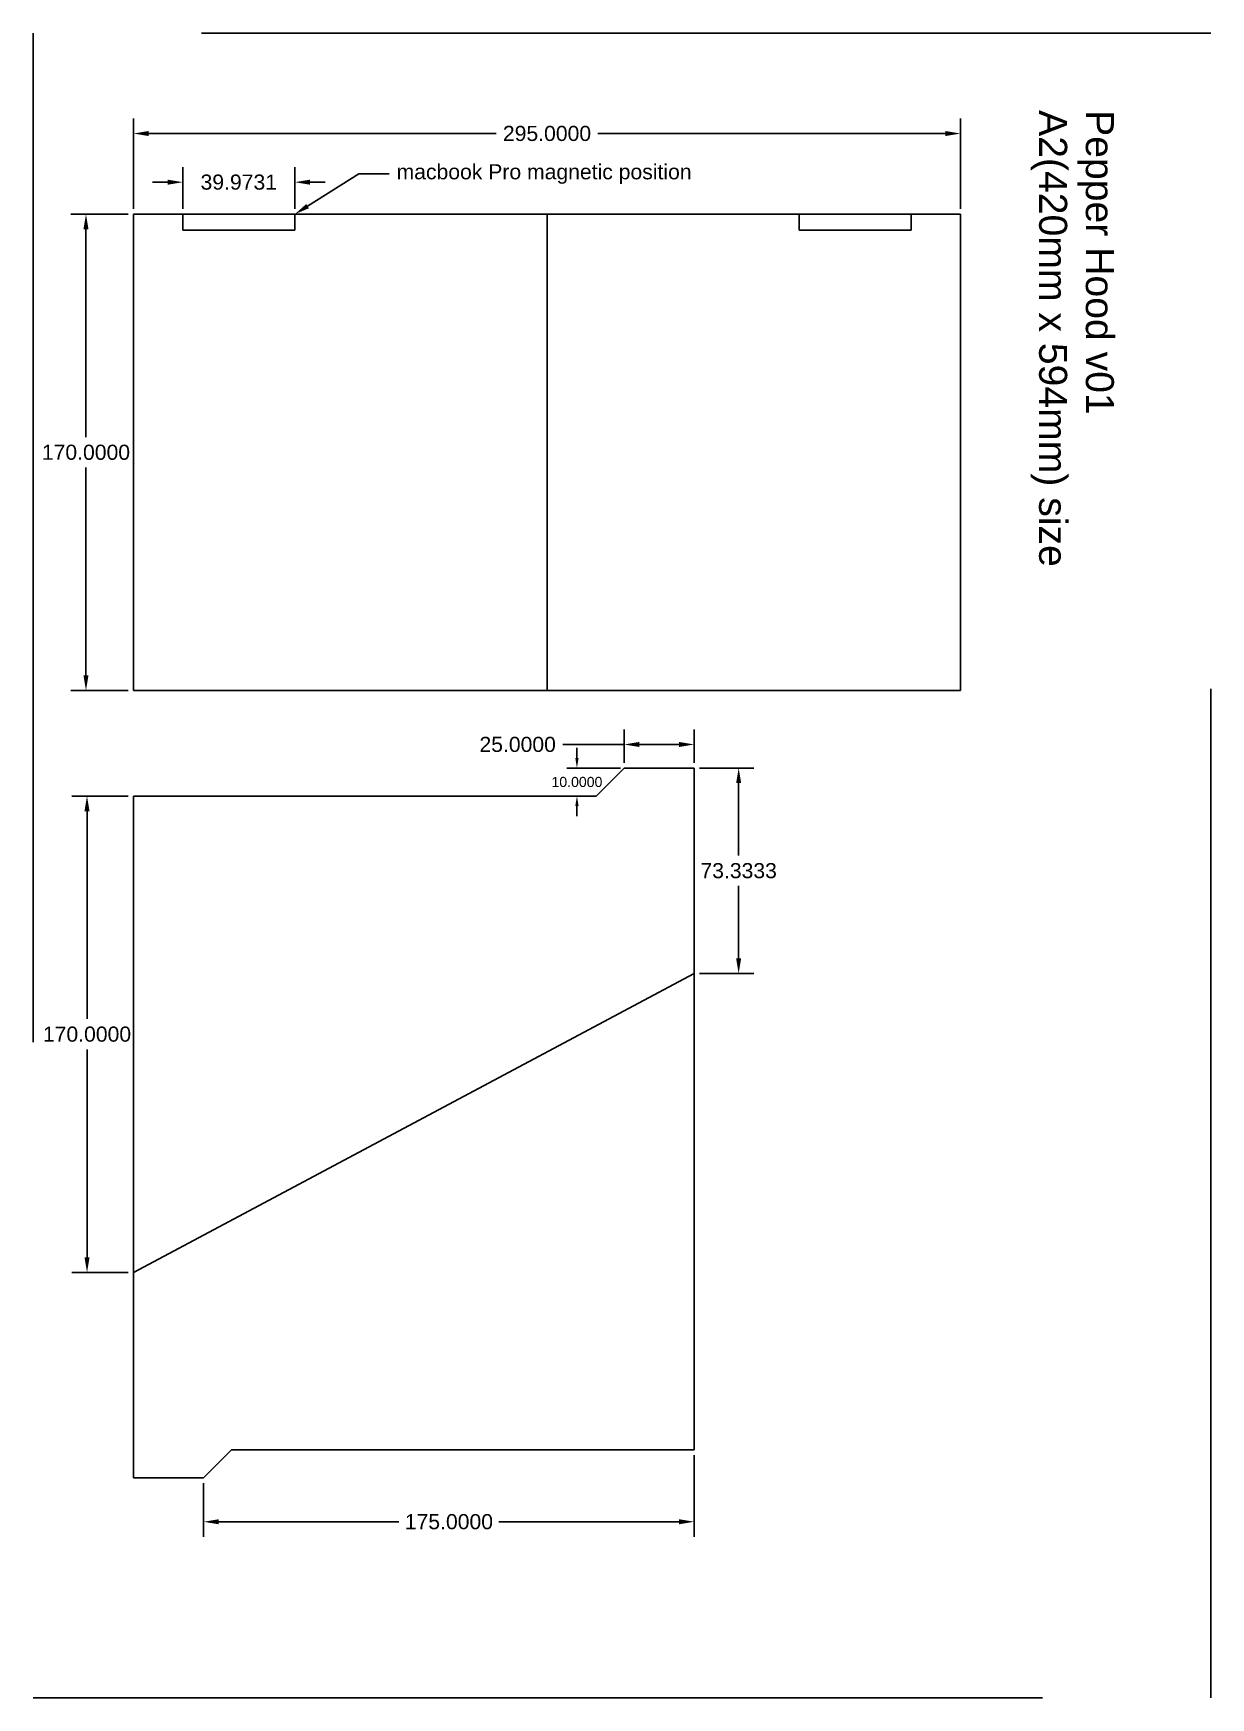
# Model space of a CAD drawing. Header units: inches. Extents: x 151 to 571, y 0 to 594.
import ezdxf
from ezdxf import colors
from ezdxf.entities.mleader import LeaderData, LeaderLine
from ezdxf.math import Vec2, Vec3

# ---------------------------------------------------------------- set-up
doc = ezdxf.new("R2010")
doc.units = ezdxf.units.IN
doc.header["$MEASUREMENT"] = 0
doc.linetypes.add('ACAD_ISO03W100', pattern=[30, 12, -18])
doc.styles.get("Standard").update_dxf_attribs({"font": 'Arial.ttf'})
doc.dimstyles.get("Standard").update_dxf_attribs({"dimtxt": 0.18, "dimasz": 0.18, "dimexe": 0.18, "dimexo": 0.0625, "dimgap": 0.09, "dimtad": 0, "dimtih": 1, "dimtoh": 1, "dimdec": 4, "dimzin": 0, "dimdsep": 46, "dimtxsty": 'Standard', "dimcen": 0.09, "dimadec": 0, "dimazin": 0, "dimtfac": 1, "dimtdec": 4, "dimtofl": 0, "dimtmove": 0, "dimatfit": 3, "dimfxl": 1, "dimtolj": 1, "dimtzin": 0, "dimarcsym": 0})

# ---------------------------------------------------------------- blocks, each defined once
blk = doc.blocks.new('*D19')
at = {"color": 0, "linetype": 'ACAD_ISO03W100', "lineweight": -2, "ltscale": 30, "transparency": 16777216}
for p, q in [((187.17, 531.31), (187.17, 563.63)), ((482.17, 531.31), (482.17, 563.63)), ((192.57, 558.23), (316.5, 558.23)), ((476.77, 558.23), (352.84, 558.23))]:
    blk.add_line(p, q, dxfattribs=at)
at = {"color": 0, "linetype": 'ACAD_ISO03W100', "ltscale": 30, "transparency": 16777216}
for points in [[(192.57, 559.13), (192.57, 557.33), (187.17, 558.23)], [(476.77, 559.13), (476.77, 557.33), (482.17, 558.23)]]:
    blk.add_solid(points, dxfattribs=at)
at = {"layer": 'Defpoints', "color": 0, "linetype": 'ACAD_ISO03W100', "ltscale": 30, "transparency": 16777216}
for p in [(482.17, 558.23), (187.17, 529.44), (482.17, 529.44)]:
    blk.add_point(p, dxfattribs=at)
at = {"color": 0, "linetype": 'ACAD_ISO03W100', "ltscale": 30, "transparency": 16777216, "insert": (334.67, 558.23), "char_height": 5.4, "attachment_point": 5}
blk.add_mtext('\\A1;295.0000', dxfattribs=at)
blk = doc.blocks.new('*D26')
at = {"color": 0, "linetype": 'ACAD_ISO03W100', "lineweight": -2, "ltscale": 30, "transparency": 16777216}
for p, q in [((199.33, 540.86), (193.93, 540.86)), ((204.73, 531.31), (204.73, 546.26)), ((244.7, 531.31), (244.7, 546.26)), ((250.1, 540.86), (255.5, 540.86))]:
    blk.add_line(p, q, dxfattribs=at)
at = {"color": 0, "linetype": 'ACAD_ISO03W100', "ltscale": 30, "transparency": 16777216}
for points in [[(199.33, 541.76), (199.33, 539.96), (204.73, 540.86)], [(250.1, 541.76), (250.1, 539.96), (244.7, 540.86)]]:
    blk.add_solid(points, dxfattribs=at)
at = {"layer": 'Defpoints', "color": 0, "linetype": 'ACAD_ISO03W100', "ltscale": 30, "transparency": 16777216}
for p in [(244.7, 540.86), (204.73, 529.44), (244.7, 529.44)]:
    blk.add_point(p, dxfattribs=at)
at = {"color": 0, "linetype": 'ACAD_ISO03W100', "ltscale": 30, "transparency": 16777216, "insert": (224.71, 540.86), "char_height": 5.4, "attachment_point": 5}
blk.add_mtext('\\A1;39.9731', dxfattribs=at)
blk = doc.blocks.new('*D31')
at = {"color": 0, "linetype": 'ACAD_ISO03W100', "lineweight": -2, "ltscale": 30, "transparency": 16777216}
for p, q in [((185.3, 529.44), (164.8, 529.44)), ((170.2, 524.04), (170.2, 449.87)), ((170.2, 364.84), (170.2, 439)), ((185.3, 359.44), (164.8, 359.44))]:
    blk.add_line(p, q, dxfattribs=at)
at = {"color": 0, "linetype": 'ACAD_ISO03W100', "ltscale": 30, "transparency": 16777216}
for points in [[(169.3, 524.04), (171.1, 524.04), (170.2, 529.44)], [(169.3, 364.84), (171.1, 364.84), (170.2, 359.44)]]:
    blk.add_solid(points, dxfattribs=at)
at = {"layer": 'Defpoints', "color": 0, "linetype": 'ACAD_ISO03W100', "ltscale": 30, "transparency": 16777216}
for p in [(187.17, 529.44), (170.2, 359.44), (187.17, 359.44)]:
    blk.add_point(p, dxfattribs=at)
at = {"color": 0, "linetype": 'ACAD_ISO03W100', "ltscale": 30, "transparency": 16777216, "insert": (170.2, 444.44), "char_height": 5.4, "attachment_point": 5}
blk.add_mtext('\\A1;170.0000', dxfattribs=at)
blk = doc.blocks.new('*D32')
at = {"color": 0, "linetype": 'ACAD_ISO03W100', "lineweight": -2, "ltscale": 30, "transparency": 16777216}
for p, q in [((185.3, 321.79), (165.18, 321.79)), ((170.58, 316.39), (170.58, 242.23)), ((170.58, 157.19), (170.58, 231.36)), ((185.3, 151.79), (165.18, 151.79))]:
    blk.add_line(p, q, dxfattribs=at)
at = {"color": 0, "linetype": 'ACAD_ISO03W100', "ltscale": 30, "transparency": 16777216}
for points in [[(169.68, 316.39), (171.48, 316.39), (170.58, 321.79)], [(169.68, 157.19), (171.48, 157.19), (170.58, 151.79)]]:
    blk.add_solid(points, dxfattribs=at)
at = {"layer": 'Defpoints', "color": 0, "linetype": 'ACAD_ISO03W100', "ltscale": 30, "transparency": 16777216}
for p in [(187.17, 321.79), (170.58, 151.79), (187.17, 151.79)]:
    blk.add_point(p, dxfattribs=at)
at = {"color": 0, "linetype": 'ACAD_ISO03W100', "ltscale": 30, "transparency": 16777216, "insert": (170.58, 236.79), "char_height": 5.4, "attachment_point": 5}
blk.add_mtext('\\A1;170.0000', dxfattribs=at)
blk = doc.blocks.new('*D33')
at = {"color": 0, "linetype": 'ACAD_ISO03W100', "lineweight": -2, "ltscale": 30, "transparency": 16777216}
for p, q in [((345.34, 335.39), (345.34, 338.99)), ((360.92, 331.79), (341.74, 331.79)), ((350.92, 321.79), (341.74, 321.79)), ((345.34, 318.19), (345.34, 314.59))]:
    blk.add_line(p, q, dxfattribs=at)
at = {"color": 0, "linetype": 'ACAD_ISO03W100', "ltscale": 30, "transparency": 16777216}
for points in [[(344.74, 335.39), (345.94, 335.39), (345.34, 331.79)], [(344.74, 318.19), (345.94, 318.19), (345.34, 321.79)]]:
    blk.add_solid(points, dxfattribs=at)
at = {"layer": 'Defpoints', "color": 0, "linetype": 'ACAD_ISO03W100', "ltscale": 30, "transparency": 16777216}
for p in [(362.17, 331.79), (345.34, 321.79), (352.17, 321.79)]:
    blk.add_point(p, dxfattribs=at)
at = {"color": 0, "linetype": 'ACAD_ISO03W100', "ltscale": 30, "transparency": 16777216, "insert": (345.34, 326.79), "char_height": 3.6, "attachment_point": 5}
blk.add_mtext('\\A1;10.0000', dxfattribs=at)
blk = doc.blocks.new('*D34')
at = {"color": 0, "linetype": 'ACAD_ISO03W100', "lineweight": -2, "ltscale": 30, "transparency": 16777216}
for p, q in [((362.17, 333.67), (362.17, 345.59)), ((387.17, 333.67), (387.17, 345.59)), ((362.17, 340.19), (340.27, 340.19)), ((381.77, 340.19), (367.57, 340.19))]:
    blk.add_line(p, q, dxfattribs=at)
at = {"color": 0, "linetype": 'ACAD_ISO03W100', "ltscale": 30, "transparency": 16777216}
for points in [[(367.57, 341.09), (367.57, 339.29), (362.17, 340.19)], [(381.77, 341.09), (381.77, 339.29), (387.17, 340.19)]]:
    blk.add_solid(points, dxfattribs=at)
at = {"layer": 'Defpoints', "color": 0, "linetype": 'ACAD_ISO03W100', "ltscale": 30, "transparency": 16777216}
for p in [(362.17, 340.19), (362.17, 331.79), (387.17, 331.79)]:
    blk.add_point(p, dxfattribs=at)
at = {"color": 0, "linetype": 'ACAD_ISO03W100', "ltscale": 30, "transparency": 16777216, "insert": (324.2, 340.19), "char_height": 5.4, "attachment_point": 5}
blk.add_mtext('\\A1;25.0000', dxfattribs=at)
blk = doc.blocks.new('*D35')
at = {"color": 0, "linetype": 'ACAD_ISO03W100', "lineweight": -2, "ltscale": 30, "transparency": 16777216}
for p, q in [((389.05, 331.79), (408.43, 331.79)), ((403.03, 326.39), (403.03, 300.56)), ((403.03, 263.86), (403.03, 289.69)), ((389.05, 258.46), (408.43, 258.46))]:
    blk.add_line(p, q, dxfattribs=at)
at = {"color": 0, "linetype": 'ACAD_ISO03W100', "ltscale": 30, "transparency": 16777216}
for points in [[(402.13, 326.39), (403.93, 326.39), (403.03, 331.79)], [(402.13, 263.86), (403.93, 263.86), (403.03, 258.46)]]:
    blk.add_solid(points, dxfattribs=at)
at = {"layer": 'Defpoints', "color": 0, "linetype": 'ACAD_ISO03W100', "ltscale": 30, "transparency": 16777216}
for p in [(387.17, 331.79), (387.17, 258.46), (403.03, 258.46)]:
    blk.add_point(p, dxfattribs=at)
at = {"color": 0, "linetype": 'ACAD_ISO03W100', "ltscale": 30, "transparency": 16777216, "insert": (403.03, 295.13), "char_height": 5.4, "attachment_point": 5}
blk.add_mtext('\\A1;73.3333', dxfattribs=at)
blk = doc.blocks.new('*D36')
at = {"color": 0, "linetype": 'ACAD_ISO03W100', "lineweight": -2, "ltscale": 30, "transparency": 16777216}
for p, q in [((387.17, 86.59), (387.17, 57.39)), ((212.17, 76.59), (212.17, 57.39)), ((217.57, 62.79), (281.83, 62.79)), ((381.77, 62.79), (317.51, 62.79))]:
    blk.add_line(p, q, dxfattribs=at)
at = {"color": 0, "linetype": 'ACAD_ISO03W100', "ltscale": 30, "transparency": 16777216}
for points in [[(217.57, 63.69), (217.57, 61.89), (212.17, 62.79)], [(381.77, 63.69), (381.77, 61.89), (387.17, 62.79)]]:
    blk.add_solid(points, dxfattribs=at)
at = {"layer": 'Defpoints', "color": 0, "linetype": 'ACAD_ISO03W100', "ltscale": 30, "transparency": 16777216}
for p in [(387.17, 88.46), (212.17, 78.46), (387.17, 62.79)]:
    blk.add_point(p, dxfattribs=at)
at = {"color": 0, "linetype": 'ACAD_ISO03W100', "ltscale": 30, "transparency": 16777216, "insert": (299.67, 62.79), "char_height": 5.4, "attachment_point": 5}
blk.add_mtext('\\A1;175.0000', dxfattribs=at)

msp = doc.modelspace()

# ---------------------------------------------------------------- linework, layer by layer
at = {"color": 1, "linetype": 'ACAD_ISO03W100', "ltscale": 30, "transparency": 33554574}
msp.add_line((334.67255, 529.43541), (334.67255, 359.43541), dxfattribs=at)
at = {"linetype": 'ACAD_ISO03W100', "ltscale": 30, "transparency": 33554687}
for p, q in [((187.17255, 151.7943), (187.17255, 321.7943)), ((187.17255, 151.7943), (387.17255, 258.46097)), ((387.17255, 258.46097), (387.17255, 88.46097))]:
    msp.add_line(p, q, dxfattribs=at)
at = {"linetype": 'ACAD_ISO03W100', "ltscale": 30, "transparency": 33554574}
msp.add_lwpolyline([(151.41835, 0), (571.41835, 0), (571.41835, 594), (151.41835, 594)], close=True, dxfattribs=at)
at = {"linetype": 'ACAD_ISO03W100', "ltscale": 30, "transparency": 33554687}
for points in [[(187.17255, 359.43541), (482.17255, 359.43541), (482.17255, 529.43541), (187.17255, 529.43541)], [(244.69856, 529.43541), (204.72549, 529.43541), (204.72549, 523.79391), (244.69856, 523.79391)], [(464.61961, 529.43541), (424.64654, 529.43541), (424.64654, 523.79391), (464.61961, 523.79391)]]:
    msp.add_lwpolyline(points, close=True, dxfattribs=at)
for points in [[(187.17255, 321.7943), (352.17255, 321.7943), (362.17255, 331.7943), (387.17255, 331.7943), (387.17255, 258.46097)], [(187.17255, 151.7943), (187.17255, 78.46097), (212.17255, 78.46097), (222.17255, 88.46097), (387.17255, 88.46097), (387.17255, 258.46097)]]:
    msp.add_lwpolyline(points, dxfattribs=at)

# ---------------------------------------------------------------- texts
at = {"linetype": 'ACAD_ISO03W100', "ltscale": 20, "transparency": 33554574, "insert": (536.88607, 566.59206), "char_height": 10, "attachment_point": 1, "rotation": 270}
msp.add_mtext_dynamic_manual_height_columns('{\\fArial|b0|i0|c129|p0;P}epper Hood v01 A2(420mm x 594mm) size', width=173.5429538, gutter_width=1, heights=[35.33699], dxfattribs=at)

# ---------------------------------------------------------------- dimensions: what is measured, and where the dimension line sits
at = {"color": 3, "linetype": 'ACAD_ISO03W100', "ltscale": 30, "transparency": 33554574}
for base, p1, p2, picture, middle in [((482.17255, 558.2272), (187.17255, 529.43541), (482.17255, 529.43541), '*D19', (334.67255, 558.2272)), ((362.17255, 340.18562), (387.17255, 331.7943), (362.17255, 331.7943), '*D34', (324.20031, 340.18562))]:
    dim = msp.add_linear_dim(base=base, p1=p1, p2=p2, dimstyle='Standard', override={"dimscale": 30}, dxfattribs=at)
    dim.commit()
    dim.dimension.update_dxf_attribs({"geometry": picture, "text_midpoint": middle, "dimtype": 160})
for base, p1, p2, picture, middle in [((244.69856, 540.85906), (204.72549, 529.43541), (244.69856, 529.43541), '*D26', (224.71203, 540.85906)), ((387.17255, 62.78975), (212.17255, 78.46097), (387.17255, 88.46097), '*D36', (299.67255, 62.78975))]:
    dim = msp.add_linear_dim(base=base, p1=p1, p2=p2, dimstyle='Standard', override={"dimscale": 30}, dxfattribs=at)
    dim.commit()
    dim.dimension.update_dxf_attribs({"geometry": picture, "text_midpoint": middle})
for base, p1, p2, override, picture, middle in [((170.1973, 359.43541), (187.17255, 529.43541), (187.17255, 359.43541), {"dimscale": 30}, '*D31', (170.1973, 444.43541)), ((345.3421, 321.7943), (362.17255, 331.7943), (352.17255, 321.7943), {"dimscale": 20}, '*D33', (345.3421, 326.7943)), ((403.03342, 258.46097), (387.17255, 331.7943), (387.17255, 258.46097), {"dimscale": 30}, '*D35', (403.03342, 295.12764)), ((170.58362, 151.7943), (187.17255, 321.7943), (187.17255, 151.7943), {"dimscale": 30}, '*D32', (170.58362, 236.7943))]:
    dim = msp.add_linear_dim(base=base, p1=p1, p2=p2, angle=90, dimstyle='Standard', override=override, dxfattribs=at)
    dim.commit()
    dim.dimension.update_dxf_attribs({"geometry": picture, "text_midpoint": middle})

# ---------------------------------------------------------------- leaders
ml = msp.add_multileader_mtext('Standard', dxfattribs=at)
ml.set_content('macbook Pro magnetic position', color=3)
ml.set_leader_properties()
ml.build(insert=Vec2(0, 0))
ml.multileader.update_dxf_attribs({"dogleg_length": 0.36, "arrow_head_size": 5.4, "scale": 30})
ctx = ml.context
ctx.base_point, ctx.scale, ctx.char_height, ctx.arrow_head_size, ctx.landing_gap_size, ctx.plane_origin = Vec3(278.30694, 543.81432), 30, 5.4, 5.4, 2.7, Vec3(244.69856, 529.43541)
notes = []
notes.append((ctx, [(0, (1, 1, 0), (267.50694, 543.81432), (1, 0), 10.8, [(0, [(244.69856, 529.43541)], 0, [])])]))
ctx.mtext.insert, ctx.mtext.flow_direction = Vec3(281.00694, 547.28786), 5
for ctx, leaders in notes:
    for number, flags, end, landing, length, lines in leaders:
        leader = LeaderData()
        leader.index, (leader.has_last_leader_line, leader.has_dogleg_vector, leader.attachment_direction) = number, flags
        leader.last_leader_point, leader.dogleg_vector, leader.dogleg_length = Vec3(end), Vec3(landing), length
        for number, points, colour, breaks in lines:
            line = LeaderLine()
            line.index, line.vertices, line.color, line.breaks = number, Vec3.list(points), colors.encode_raw_color(colour), breaks
            leader.lines.append(line)
        ctx.leaders.append(leader)

doc.saveas('drawing.dxf')
